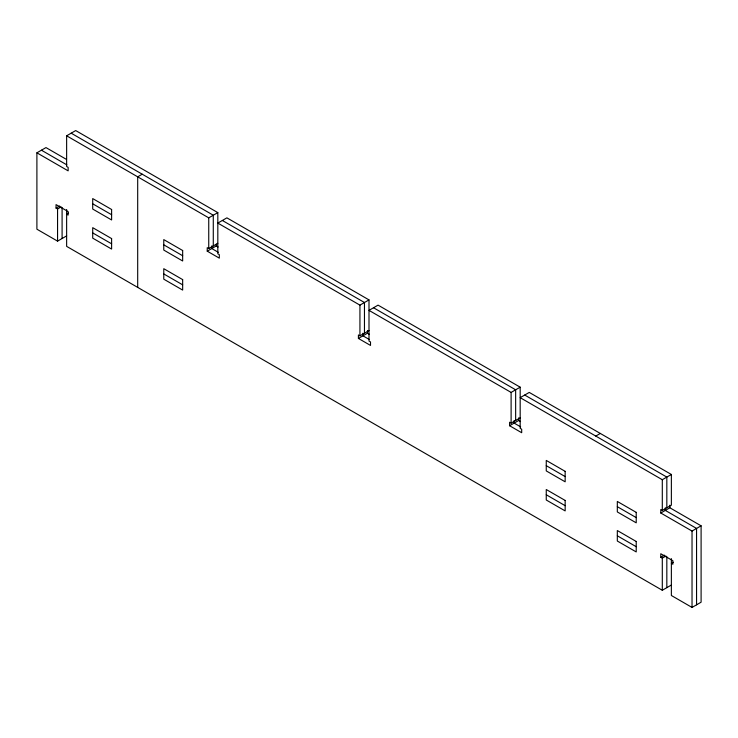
<?xml version="1.0" encoding="UTF-8"?>
<svg xmlns="http://www.w3.org/2000/svg" width="738" height="738" viewBox="0 0 738 738"><rect width="100%" height="100%" fill="white"/><g stroke="black" fill="none" stroke-linecap="round" stroke-linejoin="round"><path stroke-width="1.11" d="M671.368 474.469L662.3 479.709L520.179 397.662L529.257 392.422L671.368 474.469L671.368 505.161L662.3 510.401L660.787 509.524L660.787 513.011L669.855 507.781L701.1 525.816L701.1 602.199L692.032 607.439L671.368 595.501L671.368 558.62M66.632 235.892L57.564 241.132L36.9 229.195L36.9 152.821L45.968 147.582L66.475 159.417M36.9 152.821L68.145 170.856L68.145 167.369L66.632 166.493L66.632 135.801L75.7 130.561L217.821 212.618L217.821 253.78L219.324 254.647L219.324 258.143L207.23 251.16L207.23 247.673L208.743 248.54L217.821 243.3M68.45 213.162L66.632 214.214L68.145 215.081L68.145 211.594L56.051 204.611L56.051 208.098L59.677 206.003M56.051 208.098L57.564 208.974L61.189 206.88M142.222 174.205L137.692 176.825L137.692 287.386M66.632 135.801L208.743 217.848L217.821 212.618M207.23 251.16L216.308 245.92L218.162 246.999M369 299.896L226.889 217.848L217.821 223.088L359.932 305.135L369 299.896L369 341.067L370.513 341.934L370.513 345.43L358.419 338.447L358.419 334.951L359.932 335.827L369 330.587M358.419 338.447L367.487 333.207L369.351 334.286M520.179 387.182L378.068 305.135L369 310.375L511.111 392.422L520.179 387.182L520.179 428.344L521.692 429.221L521.692 432.717L509.598 425.734L509.598 422.237L511.111 423.114L520.179 417.874M509.598 425.734L518.676 420.494L520.53 421.564M595.778 436.066L600.308 433.446M660.787 513.011L692.032 531.056L701.1 525.816M673.185 562.301L671.368 563.352L672.881 564.219L672.881 560.732L660.787 553.749L660.787 557.236L664.412 555.142M660.787 557.236L662.3 558.112L665.925 556.018M66.632 209.481L66.632 246.363L662.3 590.271L671.368 585.031M71.171 133.181L213.282 215.228L213.282 245.92M222.35 220.468L364.461 302.515L364.461 333.207M373.539 307.755L515.65 389.802L515.65 420.494M524.718 395.042L666.829 477.089L666.829 507.781M41.439 150.201L66.826 164.86M218.282 252.304L211.769 248.54L211.769 245.92M369.461 339.591L362.948 335.827L362.948 333.207M520.65 426.868L514.137 423.114L514.137 420.494M92.711 203.817L111.613 214.721M163.771 244.841L182.664 255.745M546.258 465.669L565.16 476.582M617.319 506.692L636.221 517.606M92.711 232.913L111.613 243.817M163.771 273.936L182.664 284.84M546.258 494.764L565.16 505.678M617.319 535.788L636.221 546.701M696.561 604.819L696.561 528.436L665.316 510.401L665.316 507.781M692.032 531.056L692.032 607.439M669.855 505.161L669.855 507.781M666.829 556.646L666.829 587.651M662.3 479.709L662.3 510.401M662.3 558.112L662.3 590.271M518.676 417.874L518.676 420.494M511.111 392.422L511.111 423.114M367.487 330.587L367.487 333.207M359.932 305.135L359.932 335.827M216.308 244.177L216.308 245.92M208.743 217.848L208.743 248.54M62.093 207.507L62.093 238.512M57.564 208.974L57.564 241.132M111.613 209.491L92.711 198.577L92.711 209.048L111.613 219.961L111.613 209.491M182.664 250.514L163.771 239.601L163.771 250.071L182.664 260.984L182.664 250.514M565.16 471.342L546.258 460.429L546.258 470.909L565.16 481.813L565.16 471.342M636.221 512.366L617.319 501.453L617.319 511.932L636.221 522.836L636.221 512.366M111.613 238.586L92.711 227.673L92.711 238.143L111.613 249.057L111.613 238.586M182.664 279.61L163.771 268.697L163.771 279.167L182.664 290.08L182.664 279.61M565.16 500.438L546.258 489.525L546.258 500.004L565.16 510.908L565.16 500.438M636.221 541.461L617.319 530.548L617.319 541.028L636.221 551.932L636.221 541.461"/></g></svg>
